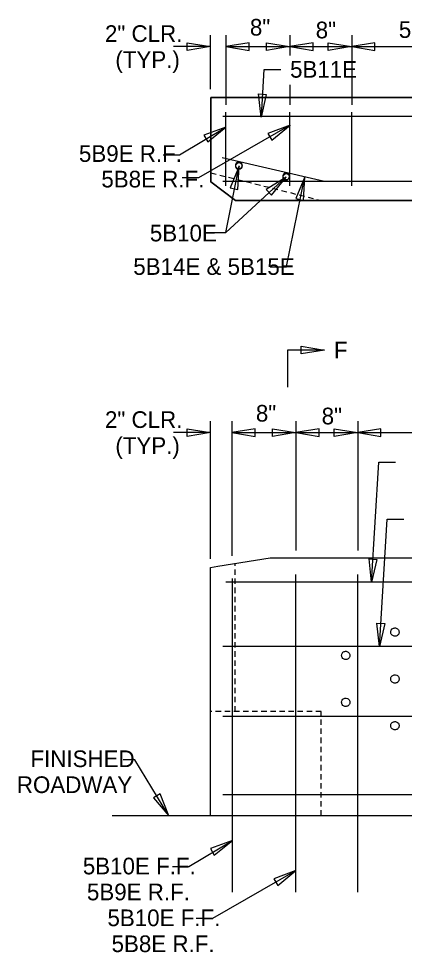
# Model space of a CAD drawing. Extents: x 1.1 to 33.9, y 0.2 to 10.2.
# Drawn here: x 1.19 to 3.26, y 5.18 to 10.22 of the extents above; entities that cross this region are included whole.
import ezdxf

# ---------------------------------------------------------------- set-up
doc = ezdxf.new("R2010")
doc.units = 0
for name, color, linetype in [('SD_P_Dimension Lines', 7, 'Continuous'), ('SD_P_Dimension Text', 7, 'Continuous'), ('SD_P_Shading', 7, 'Continuous'), ('SD_X_Exist Object Lines', 7, 'Continuous')]:
    doc.layers.add(name, color=color, linetype=linetype)

msp = doc.modelspace()

# ---------------------------------------------------------------- linework, layer by layer
at = {"layer": 'SD_P_Dimension Lines'}
for p, q in [((2.0942, 10.0892), (2.2192, 10.0682)), ((2.0942, 10.0472), (2.0942, 10.0892)), ((2.4271, 10.0892), (2.3021, 10.0682)), ((2.4271, 10.0892), (2.3021, 10.0682)), ((2.4271, 10.0472), (2.4271, 10.0892)), ((2.4271, 10.0472), (2.4271, 10.0892)), ((2.521, 10.0892), (2.646, 10.0682)), ((2.521, 10.0472), (2.521, 10.0892)), ((2.7727, 10.0892), (2.6477, 10.0682)), ((2.7727, 10.0472), (2.7727, 10.0892)), ((2.8543, 10.0892), (2.9793, 10.0682)), ((2.8543, 10.0472), (2.8543, 10.0892)), ((3.106, 10.0892), (2.981, 10.0682)), ((3.106, 10.0472), (3.106, 10.0892)), ((2.2192, 10.0682), (2.0192, 10.0682)), ((2.2192, 10.0682), (2.0942, 10.0472)), ((2.3021, 10.0682), (2.5021, 10.0682)), ((2.3021, 10.0682), (2.4271, 10.0472)), ((2.3021, 10.0682), (2.47, 10.0682)), ((2.3021, 10.0682), (2.4271, 10.0472)), ((2.646, 10.0682), (2.521, 10.0472)), ((2.6477, 10.0682), (2.7727, 10.0472)), ((2.9793, 10.0682), (2.8543, 10.0472)), ((2.981, 10.0682), (3.106, 10.0472)), ((2.4917, 9.6863), (2.478, 9.8123)), ((2.478, 9.8123), (2.5199, 9.8099)), ((2.5199, 9.8099), (2.4917, 9.6863)), ((2.0525, 9.4847), (2.3012, 9.6337)), ((2.1556, 9.3622), (2.6477, 9.6435)), ((2.3021, 9.6337), (2.1832, 9.5899)), ((2.204, 9.5534), (2.3021, 9.6337)), ((2.648, 9.6437), (2.529, 9.5999)), ((2.5499, 9.5634), (2.648, 9.6437)), ((2.1832, 9.5899), (2.204, 9.5534)), ((2.529, 9.5999), (2.5499, 9.5634)), ((1.9644, 9.4847), (2.0538, 9.4847)), ((2.3014, 9.0653), (2.3729, 9.4247)), ((2.373, 9.423), (2.3252, 9.3056)), ((2.3662, 9.2965), (2.373, 9.423)), ((2.0662, 9.3622), (2.1556, 9.3622)), ((2.3014, 9.0653), (2.6279, 9.3657)), ((2.627, 9.3642), (2.5194, 9.2972)), ((2.5472, 9.2657), (2.627, 9.3642)), ((2.6284, 8.8804), (2.727, 9.3665)), ((2.7271, 9.3648), (2.6793, 9.2474)), ((2.7203, 9.2382), (2.7271, 9.3648)), ((2.3252, 9.3056), (2.3662, 9.2965)), ((2.5194, 9.2972), (2.5472, 9.2657)), ((2.6793, 9.2474), (2.7203, 9.2382)), ((2.2119, 9.0653), (2.3014, 9.0653)), ((2.5403, 8.8801), (2.6297, 8.8801)), ((2.8339, 8.4304), (2.6339, 8.4304)), ((2.6339, 8.4304), (2.6339, 8.2304)), ((2.7089, 8.4514), (2.8339, 8.4304)), ((2.7089, 8.4094), (2.7089, 8.4514)), ((2.8339, 8.4304), (2.7089, 8.4094)), ((2.2192, 7.9849), (2.0192, 7.9849)), ((2.0942, 8.0059), (2.2192, 7.9849)), ((2.0942, 7.9639), (2.0942, 8.0059)), ((2.2192, 7.9849), (2.0942, 7.9639)), ((2.4592, 8.0059), (2.3342, 7.9849)), ((2.3342, 7.9849), (2.5021, 7.9849)), ((2.3342, 7.9849), (2.4592, 7.9639)), ((2.4592, 7.9639), (2.4592, 8.0059)), ((2.5531, 8.0059), (2.6781, 7.9849)), ((2.5531, 7.9639), (2.5531, 8.0059)), ((2.6781, 7.9849), (2.5531, 7.9639)), ((2.8048, 8.0059), (2.6798, 7.9849)), ((2.6798, 7.9849), (2.8048, 7.9639)), ((2.8048, 7.9639), (2.8048, 8.0059)), ((2.8865, 8.0059), (3.0115, 7.9849)), ((2.8865, 7.9639), (2.8865, 8.0059)), ((3.0115, 7.9849), (2.8865, 7.9639)), ((3.1381, 8.0059), (3.0131, 7.9849)), ((3.0131, 7.9849), (3.1381, 7.9639)), ((3.1381, 7.9639), (3.1381, 8.0059)), ((3.0879, 7.1769), (3.1268, 7.8246)), ((3.1268, 7.8246), (3.2163, 7.8246)), ((3.0879, 7.1769), (3.0741, 7.3029)), ((3.0741, 7.3029), (3.116, 7.3005)), ((3.116, 7.3005), (3.0879, 7.1769)), ((3.1301, 6.8304), (3.1163, 6.9564)), ((3.1163, 6.9564), (3.1583, 6.954)), ((3.1583, 6.954), (3.1301, 6.8304)), ((1.8114, 6.2179), (1.7484, 6.2179)), ((1.9945, 5.9165), (1.8114, 6.2179)), ((1.9472, 6.0347), (1.9113, 6.0129)), ((1.9113, 6.0129), (1.9941, 5.917)), ((1.9941, 5.917), (1.9472, 6.0347)), ((2.1021, 5.643), (2.3375, 5.784)), ((2.3375, 5.784), (2.2186, 5.7402)), ((2.2394, 5.7037), (2.3375, 5.784)), ((2.2186, 5.7402), (2.2394, 5.7037)), ((2.014, 5.643), (2.1034, 5.643)), ((2.2319, 5.3646), (2.6798, 5.6207)), ((2.6798, 5.6207), (2.5609, 5.5769)), ((2.5817, 5.5404), (2.6798, 5.6207)), ((2.5609, 5.5769), (2.5817, 5.5404)), ((2.1424, 5.3646), (2.2319, 5.3646))]:
    msp.add_line(p, q, dxfattribs=at)
for points in [[(2.2192, 9.8383), (2.2192, 9.992), (2.2192, 10.1302)], [(2.3021, 10.1302), (2.3021, 9.8231)], [(2.3021, 10.1302), (2.3021, 9.7539)], [(2.6477, 10.1302), (2.6477, 10.0203)], [(2.981, 10.1302), (2.981, 9.7539)], [(2.3021, 10.0682), (7.2949, 10.0682)], [(2.4934, 9.6923), (2.5086, 9.9453), (2.5982, 9.9453)], [(2.6477, 9.862), (2.6477, 9.7539)], [(2.2192, 7.3035), (2.2192, 7.5086), (2.2192, 8.0468)], [(2.3342, 8.0468), (2.3342, 7.3195)], [(2.6798, 8.0468), (2.6798, 7.3483)], [(3.0131, 8.0468), (3.0131, 7.3483)], [(2.3342, 7.9849), (7.327, 7.9849)], [(3.1301, 6.8304), (3.1714, 7.5174), (3.2609, 7.5174)]]:
    msp.add_lwpolyline(points, dxfattribs=at)
at = {"layer": 'SD_P_Shading'}
for points in [[(2.2214, 9.7929), (4.4149, 9.7929), (4.4149, 9.7929), (4.5332, 9.7929), (4.5332, 9.7929), (6.4636, 9.7929), (6.4636, 9.0754), (5.8003, 9.0754), (3.5128, 9.2379), (2.3541, 9.2379), (2.2214, 9.3374)], [(2.259, 7.2632), (2.5417, 7.3096), (6.4636, 7.3096), (6.4636, 5.9165), (6.4636, 5.9165), (6.4636, 5.9165), (6.4636, 5.9165), (6.4636, 5.9165), (6.4636, 5.9165), (6.4636, 5.9165), (2.2192, 5.9165), (2.2192, 7.2566)]]:
    msp.add_lwpolyline(points, close=True, dxfattribs=at)
at = {"layer": 'SD_X_Exist Object Lines'}
for p, q in [((2.259, 7.2632), (2.5417, 7.3096)), ((2.2192, 7.2566), (2.259, 7.2632))]:
    msp.add_line(p, q, dxfattribs=at)
for points in [[(2.2214, 9.7929), (2.2214, 9.7929), (2.2214, 9.3374), (2.3541, 9.2379), (3.4155, 9.2379), (5.0396, 9.2379), (3.4155, 9.2379)], [(6.4636, 9.7929), (2.2214, 9.7929)], [(2.2855, 9.6923), (6.4028, 9.6923)], [(2.3021, 9.3164), (2.3021, 9.7145)], [(2.6477, 9.3164), (2.6477, 9.7145)], [(2.981, 9.3164), (2.981, 9.7145)], [(2.283, 9.469), (2.8339, 9.3419)], [(2.2855, 9.3419), (3.5327, 9.3419), (5.7688, 9.4513), (6.4028, 9.4513)], [(2.2214, 9.3872), (2.2502, 9.3795)], [(2.269, 9.375), (2.2977, 9.3673)], [(2.3165, 9.3629), (2.3452, 9.3562)], [(2.364, 9.3507), (2.3928, 9.3441)], [(2.4116, 9.3396), (2.4403, 9.3319)], [(2.4591, 9.3275), (2.4879, 9.3197)], [(2.5067, 9.3153), (2.5354, 9.3087)], [(2.5542, 9.3032), (2.5829, 9.2965)], [(2.6028, 9.291), (2.6305, 9.2844)], [(2.6504, 9.2799), (2.678, 9.2722)], [(2.6979, 9.2678), (2.7256, 9.2612)], [(2.7455, 9.2556), (2.7731, 9.249)], [(2.793, 9.2435), (2.8184, 9.2379)], [(2.2192, 5.9165), (2.2192, 5.9165), (2.2192, 7.2566), (2.259, 7.2632), (2.5417, 7.3096), (6.4636, 7.3096), (6.4636, 5.9165)], [(2.3519, 7.2653), (2.3519, 7.2784)], [(2.3519, 7.2167), (2.3519, 7.2454)], [(2.6798, 5.5052), (2.6798, 7.2186)], [(3.0131, 5.5052), (3.0131, 7.2186)], [(3.6123, 7.1769), (2.3021, 7.1769)], [(2.3375, 5.5052), (2.3375, 7.1977)], [(2.3519, 7.1681), (2.3519, 7.1968)], [(6.4028, 7.1769), (3.6123, 7.1769), (2.5569, 7.1769)], [(2.3519, 7.1183), (2.3519, 7.1482)], [(2.3519, 7.0697), (2.3519, 7.0984)], [(2.3519, 7.0199), (2.3519, 7.0498)], [(2.3519, 6.9713), (2.3519, 7)], [(2.3519, 6.9226), (2.3519, 6.9514)], [(2.3519, 6.8729), (2.3519, 6.9027)], [(6.4028, 6.8304), (2.2855, 6.8304)], [(2.3519, 6.8242), (2.3519, 6.853)], [(2.3519, 6.7745), (2.3519, 6.8043)], [(2.3519, 6.7258), (2.3519, 6.7546)], [(2.3519, 6.6772), (2.3519, 6.7059)], [(2.3519, 6.6274), (2.3519, 6.6573)], [(2.3519, 6.5788), (2.3519, 6.6075)], [(2.3519, 6.529), (2.3519, 6.5589)], [(2.3519, 6.4804), (2.3519, 6.5091)], [(2.2269, 6.4804), (2.2192, 6.4804)], [(2.2767, 6.4804), (2.2468, 6.4804)], [(6.4028, 6.4528), (2.2855, 6.4528)], [(2.3253, 6.4804), (2.2966, 6.4804)], [(2.3751, 6.4804), (2.3452, 6.4804)], [(2.4237, 6.4804), (2.395, 6.4804)], [(2.4724, 6.4804), (2.4436, 6.4804)], [(2.5221, 6.4804), (2.4923, 6.4804)], [(2.5708, 6.4804), (2.542, 6.4804)], [(2.6205, 6.4804), (2.5907, 6.4804)], [(2.6692, 6.4804), (2.6404, 6.4804)], [(2.7178, 6.4804), (2.6891, 6.4804)], [(2.7676, 6.4804), (2.7377, 6.4804)], [(2.8162, 6.4571), (2.8162, 6.4804), (2.7875, 6.4804)], [(2.8162, 6.4074), (2.8162, 6.4372)], [(2.8162, 6.3587), (2.8162, 6.3875)], [(2.8162, 6.309), (2.8162, 6.3388)], [(2.8162, 6.2603), (2.8162, 6.2891)], [(2.8162, 6.2117), (2.8162, 6.2404)], [(2.8162, 6.1619), (2.8162, 6.1918)], [(2.8162, 6.1133), (2.8162, 6.142)], [(2.8162, 6.0636), (2.8162, 6.0934)], [(6.4028, 6.03), (2.2855, 6.03)], [(2.8162, 6.0149), (2.8162, 6.0436)], [(2.8162, 5.9663), (2.8162, 5.995)], [(2.8162, 5.9165), (2.8162, 5.9464)], [(6.7154, 5.9165), (1.6896, 5.9165)], [(6.4028, 5.9165), (2.2855, 5.9165)]]:
    msp.add_lwpolyline(points, dxfattribs=at)
for points in [[(3.1911, 6.9084), (3.1923, 6.9156), (3.1941, 6.9191), (3.1989, 6.9251), (3.2019, 6.9269), (3.2054, 6.9287), (3.209, 6.9299), (3.2126, 6.9305), (3.2168, 6.9305), (3.2239, 6.9281), (3.2269, 6.9263), (3.2323, 6.9209), (3.2341, 6.9173), (3.2353, 6.9138), (3.2359, 6.9102), (3.2359, 6.906), (3.2353, 6.9024), (3.2341, 6.8989), (3.2323, 6.8959), (3.2299, 6.8929), (3.2269, 6.8899), (3.2239, 6.8881), (3.2204, 6.8869), (3.2168, 6.8857), (3.2126, 6.8857), (3.209, 6.8863), (3.2054, 6.8875), (3.2019, 6.8893), (3.1989, 6.8911), (3.1941, 6.8971), (3.1923, 6.9006), (3.1917, 6.9042)], [(2.9258, 6.7824), (2.927, 6.7895), (2.9288, 6.7931), (2.9335, 6.7991), (2.9365, 6.8009), (2.9401, 6.8026), (2.9437, 6.8038), (2.9472, 6.8044), (2.9514, 6.8044), (2.9586, 6.802), (2.9616, 6.8003), (2.9669, 6.7949), (2.9687, 6.7913), (2.9699, 6.7877), (2.9705, 6.7842), (2.9705, 6.78), (2.9699, 6.7764), (2.9687, 6.7728), (2.9669, 6.7698), (2.9645, 6.7669), (2.9616, 6.7639), (2.9586, 6.7621), (2.955, 6.7609), (2.9514, 6.7597), (2.9472, 6.7597), (2.9437, 6.7603), (2.9401, 6.7615), (2.9365, 6.7633), (2.9335, 6.7651), (2.9288, 6.771), (2.927, 6.7746), (2.9264, 6.7782)], [(3.1911, 6.6552), (3.1923, 6.6624), (3.1941, 6.666), (3.1989, 6.6719), (3.2019, 6.6737), (3.2054, 6.6755), (3.209, 6.6767), (3.2126, 6.6773), (3.2168, 6.6773), (3.2239, 6.6749), (3.2269, 6.6731), (3.2323, 6.6677), (3.2341, 6.6642), (3.2353, 6.6606), (3.2359, 6.657), (3.2359, 6.6528), (3.2353, 6.6493), (3.2341, 6.6457), (3.2323, 6.6427), (3.2299, 6.6397), (3.2269, 6.6367), (3.2239, 6.6349), (3.2204, 6.6337), (3.2168, 6.6325), (3.2126, 6.6325), (3.209, 6.6331), (3.2054, 6.6343), (3.2019, 6.6361), (3.1989, 6.6379), (3.1941, 6.6439), (3.1923, 6.6475), (3.1917, 6.651)], [(2.9258, 6.5292), (2.927, 6.5363), (2.9288, 6.5399), (2.9335, 6.5459), (2.9365, 6.5477), (2.9401, 6.5495), (2.9437, 6.5507), (2.9472, 6.5512), (2.9514, 6.5512), (2.9586, 6.5489), (2.9616, 6.5471), (2.9669, 6.5417), (2.9687, 6.5381), (2.9699, 6.5345), (2.9705, 6.531), (2.9705, 6.5268), (2.9699, 6.5232), (2.9687, 6.5196), (2.9669, 6.5167), (2.9645, 6.5137), (2.9616, 6.5107), (2.9586, 6.5089), (2.955, 6.5077), (2.9514, 6.5065), (2.9472, 6.5065), (2.9437, 6.5071), (2.9401, 6.5083), (2.9365, 6.5101), (2.9335, 6.5119), (2.9288, 6.5178), (2.927, 6.5214), (2.9264, 6.525)], [(3.1911, 6.4031), (3.1923, 6.4103), (3.1941, 6.4139), (3.1989, 6.4198), (3.2019, 6.4216), (3.2054, 6.4234), (3.209, 6.4246), (3.2126, 6.4252), (3.2168, 6.4252), (3.2239, 6.4228), (3.2269, 6.421), (3.2323, 6.4157), (3.2341, 6.4121), (3.2353, 6.4085), (3.2359, 6.4049), (3.2359, 6.4008), (3.2353, 6.3972), (3.2341, 6.3936), (3.2323, 6.3906), (3.2299, 6.3876), (3.2269, 6.3846), (3.2239, 6.3829), (3.2204, 6.3817), (3.2168, 6.3805), (3.2126, 6.3805), (3.209, 6.3811), (3.2054, 6.3823), (3.2019, 6.384), (3.1989, 6.3858), (3.1941, 6.3918), (3.1923, 6.3954), (3.1917, 6.399)]]:
    msp.add_lwpolyline(points, close=True, dxfattribs=at)
for centre in [(2.3729, 9.4247), (2.6279, 9.3657)]:
    msp.add_circle(centre, 0.0172, dxfattribs=at)
for centre in [(2.3729, 9.4247), (2.6279, 9.3657)]:
    msp.add_arc(centre, 0.0172, 269.2527, 0.7473, dxfattribs=at)
for points in [[(2.3727, 9.4435), (2.3629, 9.4435), (2.3541, 9.4348), (2.3541, 9.425)], [(2.3541, 9.425), (2.3541, 9.4151), (2.3629, 9.4075), (2.3727, 9.4075)], [(2.3901, 9.425), (2.3901, 9.4348), (2.3825, 9.4435), (2.3727, 9.4435)], [(2.6276, 9.3845), (2.6178, 9.3845), (2.6091, 9.3757), (2.6091, 9.3659)], [(2.6451, 9.3659), (2.6451, 9.3757), (2.6375, 9.3845), (2.6276, 9.3845)], [(2.6091, 9.3659), (2.6091, 9.3561), (2.6178, 9.3485), (2.6276, 9.3485)]]:
    msp.add_open_spline(points, degree=2, dxfattribs=at)

# ---------------------------------------------------------------- texts
at = {"layer": 'SD_P_Dimension Lines'}
for s, p in [('5B9E R.F.', (1.51, 9.4458)), ('5B8E R.F.', (1.6308, 9.308)), ('5B10E', (1.8922, 9.0167)), ('5B14E & 5B15E', (1.803, 8.8361)), ('5B10E F.F.', (1.5308, 5.6005)), ('5B9E R.F.', (1.553, 5.4605)), ('5B10E F.F.', (1.6637, 5.321)), ('5B8E R.F.', (1.6859, 5.181))]:
    msp.add_text(s, height=0.09, dxfattribs=at).set_placement(p)
at = {"layer": 'SD_P_Dimension Text'}
for s, p in [('2" CLR.', (1.6502, 10.0932)), ('8"', (2.4317, 10.1274)), ('8"', (2.7865, 10.1126)), ('5B7E @ 8"', (3.2346, 10.1149)), ('(TYP.)', (1.7062, 9.9532)), ('5B11E', (2.6482, 9.9003)), ('F', (2.885, 8.3854)), ('8"', (2.4639, 8.0441)), ('8"', (2.8186, 8.0292)), ('2" CLR.', (1.6502, 8.0099)), ('(TYP.)', (1.7062, 7.8699)), ('FINISHED', (1.2485, 6.1795)), ('ROADWAY', (1.1752, 6.0395))]:
    msp.add_text(s, height=0.09, dxfattribs=at).set_placement(p)

doc.saveas('drawing.dxf')
